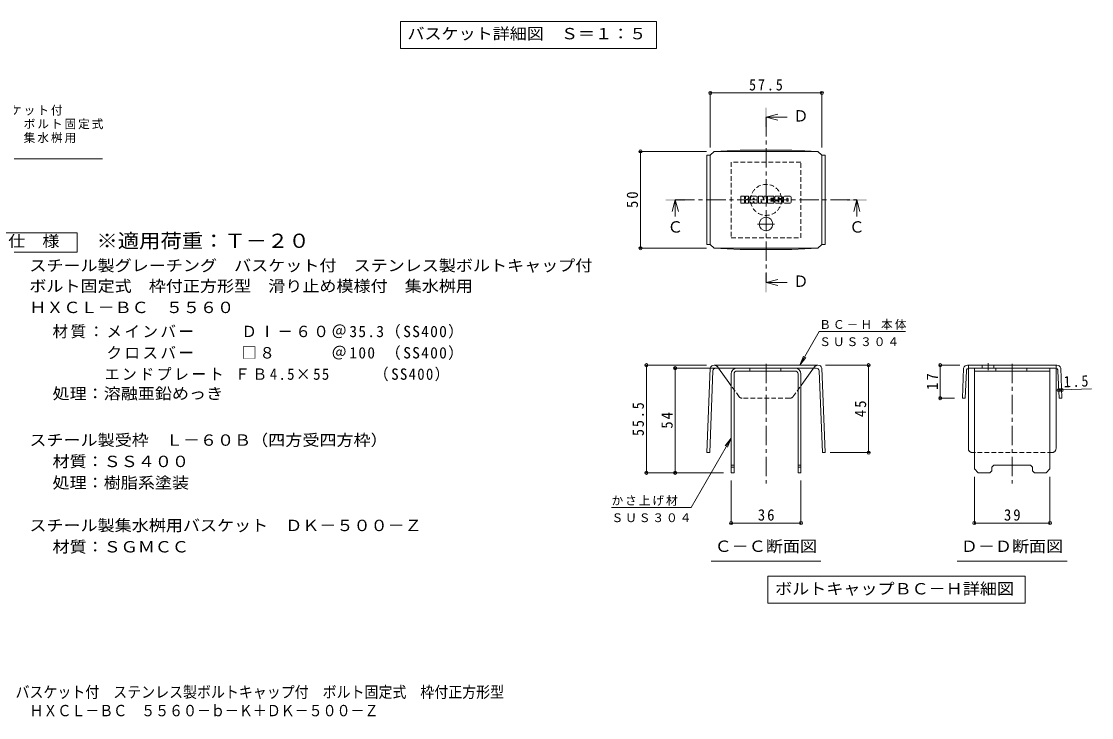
# Model space of a CAD drawing. Units: millimetres on the paper, enlarged 5 times, with parts at other scales. Extents: x -1338 to 1348, y -985 to 942.
# Drawn here: x -31 to 1348, y -985 to -88 of the extents above; entities that cross this region are included whole.
import ezdxf
from ezdxf.enums import TextEntityAlignment as Align

# ---------------------------------------------------------------- set-up
doc = ezdxf.new("R2010")
doc.units = ezdxf.units.MM
doc.header["$LTSCALE"] = 5
doc.header["$PDMODE"] = 32
doc.header["$PDSIZE"] = 4
doc.linetypes.add('CHAIN1', pattern=[8, 5, -1, 1, -1])
doc.linetypes.add('DASHED1', pattern=[1.8, 1.2, -0.6])
for name, color, linetype, lineweight in [('5-5', 7, 'Continuous', 9), ('D-4', 7, 'Continuous', 9), ('D-5', 7, 'Continuous', 9), ('D-8', 4, 'Continuous', 9), ('D-9', 2, 'Continuous', 9), ('D-F', 7, 'Continuous', 9)]:
    doc.layers.add(name, color=color, linetype=linetype, lineweight=lineweight)
doc.layers.add('F-0_F-0ﾚｲﾔ', color=2, linetype='Continuous')
doc.layers.add('F-F_F-Fﾚｲﾔ', color=2, linetype='Continuous')
doc.styles.add('ＭＳ ゴシック', font='')
doc.styles.get('ＭＳ ゴシック').set_extended_font_data('MS Gothic')

msp = doc.modelspace()

# ---------------------------------------------------------------- linework, layer by layer
at = {"layer": '5-5'}
for p, q in [((457.496, -87.5), (457.496, -122.5)), ((457.496, -87.5), (787.496, -87.5)), ((787.496, -87.5), (787.496, -122.5)), ((457.496, -122.5), (787.496, -122.5))]:
    msp.add_line(p, q, dxfattribs=at)
at = {"layer": 'D-4'}
for p, q in [((856.755, -178.234), (856.755, -250.085)), ((1000.505, -178.234), (1000.505, -249.978)), ((856.755, -179.734), (1000.505, -179.734)), ((765.224, -254.978), (851.755, -254.978)), ((766.724, -254.978), (766.724, -379.978)), ((765.224, -379.978), (851.755, -379.978)), ((972.279, -530.642), (997.289, -487.324)), ((1108.539, -487.324), (997.289, -487.324)), ((972.279, -530.642), (977.063, -519.094)), ((972.279, -530.642), (979.889, -520.725)), ((772.82, -530.642), (851.862, -530.642)), ((774.32, -530.642), (774.32, -669.392)), ((809.933, -534.392), (881.13, -534.392)), ((811.433, -669.392), (811.433, -534.392)), ((1062.366, -530.642), (1005.399, -530.642)), ((1060.866, -530.642), (1060.866, -643.292)), ((1151.727, -530.642), (1178.564, -530.642)), ((1153.227, -573.142), (1153.227, -530.642)), ((1305.99, -562.741), (1309.737, -562.59)), ((1309.737, -562.59), (1348.348, -561.044)), ((1151.727, -573.142), (1171.756, -573.142)), ((883.63, -624.695), (831.945, -714.218)), ((883.63, -624.695), (876.021, -634.612)), ((883.63, -624.695), (878.847, -636.243)), ((1062.366, -643.292), (1011.264, -643.292)), ((772.82, -669.392), (873.63, -669.392)), ((1197.208, -735.63), (1197.208, -674.392)), ((1294.708, -735.63), (1294.708, -674.392)), ((883.63, -735.63), (883.63, -679.392)), ((973.63, -735.63), (973.63, -679.392)), ((729.445, -714.218), (831.945, -714.218)), ((883.63, -734.13), (973.63, -734.13)), ((1197.208, -734.13), (1294.708, -734.13))]:
    msp.add_line(p, q, dxfattribs=at)
for p in [(856.755, -179.734), (1000.505, -179.734), (766.724, -254.978), (766.724, -379.978), (774.32, -530.642), (811.433, -534.392), (1060.866, -530.642), (1153.227, -530.642), (1305.99, -562.741), (1309.737, -562.59), (1153.227, -573.142), (1060.866, -643.292), (774.32, -669.392), (811.433, -669.392), (883.63, -734.13), (973.63, -734.13), (1197.208, -734.13), (1294.708, -734.13)]:
    msp.add_point(p, dxfattribs=at)
at = {"layer": 'D-5', "color": 4}
for p, q in [((928.63, -210.977), (943.63, -206.977)), ((928.63, -210.977), (943.63, -214.977)), ((928.63, -210.977), (955.979, -210.977)), ((811.584, -317.531), (807.584, -332.531)), ((811.584, -317.531), (815.584, -332.531)), ((811.584, -317.531), (811.584, -339.153)), ((1045.677, -317.531), (1041.677, -332.531)), ((1045.677, -317.531), (1049.677, -332.531)), ((1045.677, -317.531), (1045.677, -339.153)), ((928.63, -424.086), (943.63, -420.086)), ((928.63, -424.086), (943.63, -428.086)), ((928.63, -424.086), (955.979, -424.086))]:
    msp.add_line(p, q, dxfattribs=at)
at = {"layer": 'D-5', "color": 4, "linetype": 'CHAIN1'}
for p, q in [((928.63, -210.977), (928.63, -424.086)), ((811.584, -317.531), (1045.677, -317.531))]:
    msp.add_line(p, q, dxfattribs=at)
at = {"layer": 'D-5'}
for p, q in [((-291.846, -264.498), (73.154, -264.498)), ((857.88, -783.229), (999.38, -783.229)), ((1175.208, -783.229), (1316.708, -783.229)), ((930.732, -802.5), (930.732, -837.5)), ((930.732, -802.5), (1262.5, -802.5)), ((1262.5, -802.5), (1262.5, -837.5)), ((930.732, -837.5), (1262.5, -837.5))]:
    msp.add_line(p, q, dxfattribs=at)
at = {"layer": 'D-5', "color": 2}
for p, q in [((-72.219, -359.917), (40.281, -359.917)), ((40.281, -359.917), (40.281, -384.917)), ((40.281, -384.917), (-72.219, -384.917))]:
    msp.add_line(p, q, dxfattribs=at)
at = {"layer": 'D-5', "color": 4}
for points in [[(927.38, -223.477), (929.88, -223.477), (927.38, -198.477), (929.88, -198.477)], [(799.084, -318.781), (824.084, -318.781), (799.084, -316.281), (824.084, -316.281)], [(1033.177, -318.781), (1058.177, -318.781), (1033.177, -316.281), (1058.177, -316.281)], [(927.38, -436.586), (929.88, -436.586), (927.38, -411.586), (929.88, -411.586)]]:
    msp.add_solid(points, dxfattribs=at)
at = {"layer": 'D-8', "linetype": 'DASHED1'}
for p, q in [((973.63, -268.781), (883.63, -268.781)), ((883.63, -268.781), (883.63, -366.281))]:
    msp.add_line(p, q, dxfattribs=at)
at = {"layer": 'D-8'}
for p, q in [((891.13, -534.392), (966.13, -534.392)), ((907.663, -538.142), (907.663, -534.392)), ((947.663, -538.142), (947.663, -534.392)), ((1197.208, -534.392), (1294.708, -534.392)), ((1197.208, -664.392), (1197.208, -534.392)), ((1224.99, -538.142), (1224.99, -534.392)), ((1264.99, -538.142), (1264.99, -534.392)), ((1294.708, -664.392), (1294.708, -534.392)), ((887.38, -541.892), (887.38, -669.392)), ((966.13, -538.142), (891.13, -538.142)), ((969.88, -541.892), (969.88, -669.392)), ((973.63, -541.892), (973.63, -669.392)), ((1197.208, -538.142), (1294.708, -538.142)), ((883.63, -659.392), (887.38, -659.392)), ((883.63, -661.892), (887.38, -661.892)), ((969.88, -659.392), (973.63, -659.392)), ((969.88, -661.892), (973.63, -661.892)), ((1222.208, -659.392), (1269.708, -659.392)), ((973.63, -669.392), (969.88, -669.392)), ((1197.208, -664.392), (1202.208, -669.392)), ((1272.208, -666.892), (1274.708, -669.392)), ((1289.708, -669.392), (1274.708, -669.392)), ((1294.708, -664.392), (1289.708, -669.392))]:
    msp.add_line(p, q, dxfattribs=at)
at = {"layer": 'D-8', "linetype": 'DASHED1'}
msp.add_lwpolyline([(883.63, -366.281), (973.63, -366.281), (973.63, -268.781)], dxfattribs=at)
at = {"layer": 'D-8'}
for points in [[(883.63, -541.892), (883.63, -669.392), (887.38, -669.392)], [(1219.708, -666.892), (1219.708, -661.892), (1222.208, -659.392)], [(1272.208, -666.892), (1272.208, -661.892), (1269.708, -659.392)], [(1219.708, -666.892), (1217.208, -669.392), (1202.208, -669.392)]]:
    msp.add_lwpolyline(points, dxfattribs=at)
at = {"layer": 'D-8', "linetype": 'DASHED1'}
msp.add_circle((928.63, -317.531), 20, dxfattribs=at)
at = {"layer": 'D-8'}
for centre, radius, start, end in [((891.13, -541.892), 7.5, 90, 180), ((966.13, -541.892), 7.5, 0, 90), ((891.13, -541.892), 3.75, 90, 180), ((966.13, -541.892), 3.75, 0, 90)]:
    msp.add_arc(centre, radius, start, end, dxfattribs=at)
at = {"layer": 'D-9'}
for p, q in [((856.755, -260.085), (852.25, -260.085)), ((852.25, -260.085), (852.25, -374.872)), ((856.755, -259.978), (861.755, -254.978)), ((856.755, -374.978), (856.755, -259.978)), ((861.755, -254.978), (895.414, -253.276)), ((861.755, -254.978), (995.505, -254.978)), ((961.847, -253.276), (895.414, -253.276)), ((995.505, -254.978), (961.847, -253.276)), ((1000.505, -259.978), (995.505, -254.978)), ((1000.505, -374.978), (1000.505, -259.978)), ((1000.505, -260.085), (1005.011, -260.085)), ((1005.011, -260.085), (1005.011, -374.872)), ((856.755, -374.872), (852.25, -374.872)), ((856.755, -374.978), (861.755, -379.978)), ((861.755, -379.978), (895.414, -381.68)), ((861.755, -379.978), (995.505, -379.978)), ((961.847, -381.68), (895.414, -381.68)), ((995.505, -379.978), (961.847, -381.68)), ((1000.505, -374.978), (995.505, -379.978)), ((1000.505, -374.872), (1005.011, -374.872)), ((856.605, -534.392), (852.25, -643.142)), ((860.214, -537.992), (855.997, -643.292)), ((995.399, -530.642), (861.862, -530.642)), ((863.961, -534.392), (993.3, -534.392)), ((880.559, -552.772), (867.292, -534.392)), ((976.808, -552.624), (989.969, -534.392)), ((997.047, -537.992), (1001.264, -643.292)), ((1000.655, -534.392), (1005.011, -643.142)), ((1183.308, -534.392), (1181.756, -573.142)), ((1186.917, -537.992), (1185.503, -573.292)), ((1245.958, -530.642), (1188.564, -530.642)), ((1189.458, -638.142), (1189.458, -534.591)), ((1301.252, -534.392), (1190.664, -534.392)), ((1207.35, -530.642), (1207.35, -534.392)), ((1222.35, -530.642), (1222.35, -534.392)), ((1245.958, -530.642), (1303.351, -530.642)), ((1302.458, -638.142), (1302.458, -534.591)), ((1304.999, -537.992), (1306.413, -573.292)), ((1308.608, -534.392), (1310.16, -573.142)), ((1181.756, -573.142), (1185.503, -573.292)), ((1310.16, -573.142), (1306.413, -573.292)), ((852.25, -643.142), (855.997, -643.292)), ((1005.011, -643.142), (1001.264, -643.292))]:
    msp.add_line(p, q, dxfattribs=at)
at = {"layer": 'D-9', "linetype": 'CHAIN1'}
for p, q in [((928.63, -339.508), (928.63, -357.948)), ((939.52, -348.728), (917.74, -348.728)), ((928.63, -528.682), (928.63, -683.11)), ((1214.85, -528.167), (1214.85, -536.867)), ((1245.958, -528.682), (1245.958, -683.11))]:
    msp.add_line(p, q, dxfattribs=at)
at = {"layer": 'D-9', "linetype": 'DASHED1'}
for p, q in [((867.292, -534.392), (865.938, -532.517)), ((989.969, -534.392), (991.322, -532.517)), ((1189.458, -534.591), (1189.458, -530.642)), ((1302.458, -534.591), (1302.458, -530.642)), ((893.913, -571.272), (880.559, -552.772)), ((963.348, -571.272), (976.808, -552.624)), ((959.448, -573.142), (897.813, -573.142)), ((1297.458, -643.142), (1194.458, -643.142))]:
    msp.add_line(p, q, dxfattribs=at)
at = {"layer": 'D-9'}
msp.add_circle((928.63, -348.728), 8.75, dxfattribs=at)
for centre, radius, start, end in [((861.809, -536.127), 5.485, 89.44382, 161.56279), ((863.961, -538.142), 3.75, 90, 177.70665), ((993.3, -538.142), 3.75, 2.29335, 90), ((995.452, -536.127), 5.485, 18.43721, 90.55618), ((1188.511, -536.127), 5.485, 89.44382, 161.56279), ((1190.664, -538.142), 3.75, 90, 177.70665), ((1301.252, -538.142), 3.75, 2.29335, 90), ((1303.405, -536.127), 5.485, 18.43721, 90.55618), ((1194.458, -638.142), 5, 180, 198.1933), ((1297.458, -638.142), 5, 341.8067, 0)]:
    msp.add_arc(centre, radius, start, end, dxfattribs=at)
at = {"layer": 'D-9', "linetype": 'DASHED1'}
for centre, radius, start, end in [((861.809, -536.127), 5.485, 41.15582, 89.44382), ((995.452, -536.127), 5.485, 90.55618, 138.84418), ((897.813, -568.142), 5, 218.74638, 270), ((959.448, -568.142), 5, 270, 321.25362), ((1194.458, -638.142), 5, 198.1933, 270), ((1297.458, -638.142), 5, 270, 341.8067)]:
    msp.add_arc(centre, radius, start, end, dxfattribs=at)
at = {"layer": 'D-F'}
for p, q in [((896.102, -321.474), (896.102, -313.09)), ((900.308, -312.697), (896.495, -312.697)), ((900.701, -313.09), (900.701, -315.401)), ((901.957, -313.09), (901.957, -315.401)), ((905.719, -312.697), (902.35, -312.697)), ((906.112, -313.09), (906.112, -315.043)), ((907.775, -321.474), (907.775, -314.007)), ((916.061, -312.697), (909.085, -312.697)), ((911.935, -317.184), (911.935, -315.83)), ((913.08, -317.315), (912.066, -317.315)), ((913.211, -317.184), (913.211, -315.83)), ((917.371, -321.474), (917.371, -314.007)), ((919.056, -313.09), (919.056, -321.474)), ((919.448, -312.697), (923.708, -312.697)), ((924.082, -312.97), (925.278, -316.705)), ((925.682, -313.09), (925.682, -316.642)), ((926.075, -312.697), (928.625, -312.697)), ((929.018, -313.09), (929.018, -321.474)), ((930.29, -321.474), (930.29, -313.09)), ((930.683, -312.697), (938.235, -312.697)), ((938.235, -315.176), (935.443, -315.176)), ((938.235, -316.275), (935.443, -316.275)), ((938.628, -314.783), (938.628, -313.09)), ((938.628, -317.896), (938.628, -316.668)), ((948.589, -312.697), (940.959, -312.697)), ((944.035, -316.054), (944.035, -315.02)), ((944.428, -316.447), (948.828, -316.447)), ((945.328, -315.252), (945.328, -315.02)), ((945.721, -315.644), (949.899, -315.644)), ((949.899, -314.007), (949.899, -315.644)), ((951.17, -320.557), (951.17, -314.007)), ((959.849, -312.697), (952.479, -312.697)), ((955.361, -318.563), (955.361, -316.001)), ((956.967, -318.563), (956.967, -316.001)), ((961.159, -314.007), (961.159, -320.557)), ((896.495, -321.867), (900.308, -321.867)), ((900.701, -321.474), (900.701, -318.762)), ((901.944, -321.474), (901.944, -318.762)), ((902.337, -321.867), (905.726, -321.867)), ((906.118, -321.474), (906.118, -319.149)), ((911.542, -321.867), (908.168, -321.867)), ((911.935, -321.474), (911.935, -320.426)), ((913.211, -321.474), (913.211, -320.426)), ((913.604, -321.867), (916.978, -321.867)), ((921.952, -321.867), (919.448, -321.867)), ((922.345, -321.474), (922.345, -319.201)), ((923.567, -321.586), (922.839, -319.129)), ((928.625, -321.867), (923.943, -321.867)), ((930.683, -321.867), (938.203, -321.867)), ((938.235, -318.289), (935.429, -318.289)), ((938.203, -319.361), (935.429, -319.361)), ((938.596, -321.474), (938.596, -319.753)), ((939.888, -319.337), (939.888, -320.557)), ((940.281, -318.944), (943.664, -318.944)), ((944.913, -318.119), (940.959, -318.119)), ((948.828, -321.867), (941.197, -321.867)), ((944.057, -319.337), (944.057, -319.613)), ((945.306, -318.512), (945.306, -319.613)), ((959.849, -321.867), (952.479, -321.867))]:
    msp.add_line(p, q, dxfattribs=at)
for centre, radius, start, end in [((896.495, -313.09), 0.393, 90, 180), ((900.308, -313.09), 0.393, 0, 90), ((901.329, -315.401), 0.628, 180, 0), ((902.35, -313.09), 0.393, 90, 180), ((903.414, -317.086), 0.219, 97.33171, 266.57183), ((902.664, -311.252), 5.662, 277.33171, 299.42073), ((903.156, -321.4), 4.103, 53.71985, 86.57183), ((904.802, -315.043), 1.31, 299.42073, 0), ((905.719, -313.09), 0.393, 0, 90), ((909.085, -314.007), 1.31, 90, 180), ((912.573, -315.83), 0.638, 0, 180), ((912.066, -317.184), 0.131, 180, 270), ((913.08, -317.184), 0.131, 270, 0), ((916.061, -314.007), 1.31, 0, 90), ((919.448, -313.09), 0.393, 90, 180), ((923.708, -313.09), 0.393, 17.75635, 90), ((925.475, -316.642), 0.207, 197.75635, 0), ((926.075, -313.09), 0.393, 90, 180), ((928.625, -313.09), 0.393, 0, 90), ((930.683, -313.09), 0.393, 90, 180), ((935.443, -315.726), 0.549, 90, 270), ((938.235, -313.09), 0.393, 0, 90), ((938.235, -314.783), 0.393, 270, 0), ((938.235, -316.668), 0.393, 0, 90), ((945.827, -315.408), 5.94, 157.10112, 202.89888), ((940.959, -313.352), 0.655, 90, 157.10112), ((944.681, -315.02), 0.647, 0, 180), ((944.428, -316.054), 0.393, 180, 270), ((945.721, -315.252), 0.393, 180, 270), ((948.589, -314.007), 1.31, 0, 90), ((948.828, -317.102), 0.655, 22.90802, 90), ((943.964, -319.157), 5.934, 337.09198, 22.90802), ((952.479, -314.007), 1.31, 90, 180), ((956.164, -316.001), 0.803, 0, 180), ((959.849, -314.007), 1.31, 0, 90), ((896.495, -321.474), 0.393, 180, 270), ((900.308, -321.474), 0.393, 270, 0), ((901.322, -318.762), 0.622, 0, 180), ((902.337, -321.474), 0.393, 180, 270), ((904.809, -319.149), 1.31, 0, 53.71985), ((905.726, -321.474), 0.393, 270, 0), ((908.168, -321.474), 0.393, 180, 270), ((911.542, -321.474), 0.393, 270, 0), ((912.573, -320.426), 0.638, 0, 180), ((913.604, -321.474), 0.393, 180, 270), ((916.978, -321.474), 0.393, 270, 0), ((919.448, -321.474), 0.393, 180, 270), ((921.952, -321.474), 0.393, 270, 0), ((922.598, -319.201), 0.252, 16.48875, 180), ((923.943, -321.474), 0.393, 196.48875, 270), ((928.625, -321.474), 0.393, 270, 0), ((930.683, -321.474), 0.393, 180, 270), ((935.429, -318.825), 0.536, 90, 270), ((938.203, -319.753), 0.393, 0, 90), ((938.203, -321.474), 0.393, 270, 0), ((938.235, -317.896), 0.393, 270, 0), ((941.197, -320.557), 1.31, 180, 270), ((940.281, -319.337), 0.393, 90, 180), ((940.959, -317.464), 0.655, 202.89888, 270), ((943.664, -319.337), 0.393, 0, 90), ((944.681, -319.613), 0.624, 180, 0), ((944.913, -318.512), 0.393, 0, 90), ((948.828, -321.212), 0.655, 270, 337.09198), ((952.479, -320.557), 1.31, 180, 270), ((956.164, -318.563), 0.803, 180, 0), ((959.849, -320.557), 1.31, 270, 0)]:
    msp.add_arc(centre, radius, start, end, dxfattribs=at)

# ---------------------------------------------------------------- texts
at = {"layer": '5-5', "color": 2, "style": 'ＭＳ ゴシック', "width": 1.1}
msp.add_text('バスケット詳細図\u3000Ｓ＝１：５', height=14.66, dxfattribs=at).set_placement((466.246, -115), align=Align.BOTTOM_LEFT)
at = {"layer": 'D-4', "color": 2, "char_height": 14.66, "attachment_point": 7, "style": 'ＭＳ ゴシック'}
for s, insert in [('\\T1.28;\\W0.9;57.5', (906.755, -176.734)), ('\\T1.27;\\W0.95;36', (918.005, -731.13)), ('\\T1.27;\\W0.95;39', (1235.333, -731.13))]:
    msp.add_mtext(s, dxfattribs=dict(at, insert=insert))
for s, insert, rotation in [('\\T1.27;\\W0.95;50', (763.724, -328.103), 90), ('\\T1.27;\\W0.95;17', (1150.227, -562.517), 90), ('\\T1.27;\\W0.9;1.5', (1312.68, -559.47), 2.293), ('\\T1.27;\\W0.95;45', (1057.866, -597.592), 90), ('\\T1.28;\\W0.9;55.5', (771.32, -621.892), 90), ('\\T1.27;\\W0.95;54', (808.433, -612.517), 90)]:
    msp.add_mtext(s, dxfattribs=dict(at, insert=insert, rotation=rotation))
at = {"layer": 'D-4', "char_height": 11, "attachment_point": 7, "style": 'ＭＳ ゴシック'}
for s, insert in [('\\T1.18;ＢＣ－Ｈ\\~本体', (997.289, -484.994)), ('\\T1.17;ＳＵＳ３０４', (997.289, -506.181)), ('\\T1.17;かさ上げ材', (729.445, -711.889)), ('\\T1.17;ＳＵＳ３０４', (729.445, -733.075))]:
    msp.add_mtext(s, dxfattribs=dict(at, insert=insert))
at = {"layer": 'D-5', "color": 2, "style": 'ＭＳ ゴシック'}
for s, p in [('Ｄ', (963.479, -220.977)), ('Ｃ', (801.584, -364.153)), ('Ｃ', (1035.677, -364.153)), ('Ｄ', (963.479, -434.086))]:
    msp.add_text(s, height=14.66, dxfattribs=at).set_placement(p, align=Align.BOTTOM_LEFT)
at = {"layer": 'D-5', "color": 3, "style": 'ＭＳ ゴシック', "width": 1.1}
msp.add_text('※適用荷重：Ｔ－２０', height=18.33, dxfattribs=at).set_placement((65.281, -384.917), align=Align.BOTTOM_LEFT)
at = {"layer": 'D-5', "color": 2, "style": 'ＭＳ ゴシック', "width": 1.1}
for s, p in [('仕\u3000様', (-48.469, -382.417)), ('スチール製グレーチング\u3000バスケット付\u3000ステンレス製ボルトキャップ付', (-21.174, -413.877)), ('ボルト固定式\u3000枠付正方形型\u3000滑り止め模様付\u3000集水桝用', (-21.174, -440.349)), ('ＨＸＣＬ－ＢＣ\u3000５５６０', (-21.174, -467.849)), ('処理：溶融亜鉛めっき', (8.682, -578.878)), ('スチール製受枠\u3000Ｌ－６０Ｂ（四方受四方枠）', (-21.174, -638.877)), ('材質：ＳＳ４００', (8.682, -666.377)), ('処理：樹脂系塗装', (8.682, -693.877)), ('スチール製集水桝用バスケット\u3000ＤＫ－５００－Ｚ', (-21.174, -748.877)), ('材質：ＳＧＭＣＣ', (8.682, -776.377)), ('Ｃ－Ｃ断面図', (862.38, -775.729)), ('Ｄ－Ｄ断面図', (1179.708, -775.729)), ('ボルトキャップＢＣ－Ｈ詳細図', (940.366, -830.5))]:
    msp.add_text(s, height=14.66, dxfattribs=at).set_placement(p, align=Align.BOTTOM_LEFT)
at = {"layer": 'D-5', "char_height": 11, "attachment_point": 7, "style": 'ＭＳ ゴシック'}
for s, insert in [('\\T1.17;スチール製グレーチング\u3000バスケット付', (-291.846, -208.841)), ('\\T1.17;ステンレス製ボルトキャップ付\u3000ボルト固定式', (-291.846, -226.63)), ('\\T1.17;枠付正方形型\u3000滑り止め模様付\u3000集水桝用', (-291.846, -244.419))]:
    msp.add_mtext(s, dxfattribs=dict(at, insert=insert))
at = {"layer": 'D-5', "color": 2, "char_height": 14.66, "attachment_point": 7, "style": 'ＭＳ ゴシック'}
for s, insert in [('\\T1.16;材質：メインバー\u3000\u3000\\~ＤⅠ－６０＠35.3（SS400）', (8.682, -496.378)), ('\\T1.16;\u3000\u3000\u3000クロスバー\u3000\u3000\\~□８\u3000\u3000\u3000＠100\\~（SS400）', (8.682, -523.878)), ('\\T1.18;\\W0.95;\u3000\u3000\u3000エンドプレート\\~ＦＢ4.5×55\\~\\~\\~\\~\\~（SS400）', (8.682, -551.378))]:
    msp.add_mtext(s, dxfattribs=dict(at, insert=insert))
at = {"layer": 'F-0_F-0ﾚｲﾔ', "style": 'ＭＳ ゴシック', "width": 0.9}
msp.add_text('滑り止め模様付\u3000集水桝用\u3000ＨＸＣＬ－ＢＣ\u3000５５６０－ｂ－Ｋ＋ＤＫ－５００－Ｚ', height=14.66, dxfattribs=at).set_placement((-254.973, -987.548), align=Align.BOTTOM_LEFT)
at = {"layer": 'F-F_F-Fﾚｲﾔ', "style": 'ＭＳ ゴシック', "width": 0.9}
msp.add_text('スチール製グレーチング\u3000バスケット付\u3000ステンレス製ボルトキャップ付\u3000ボルト固定式\u3000枠付正方形型', height=14.66, dxfattribs=at).set_placement((-254.973, -963.652), align=Align.BOTTOM_LEFT)

doc.saveas('drawing.dxf')
